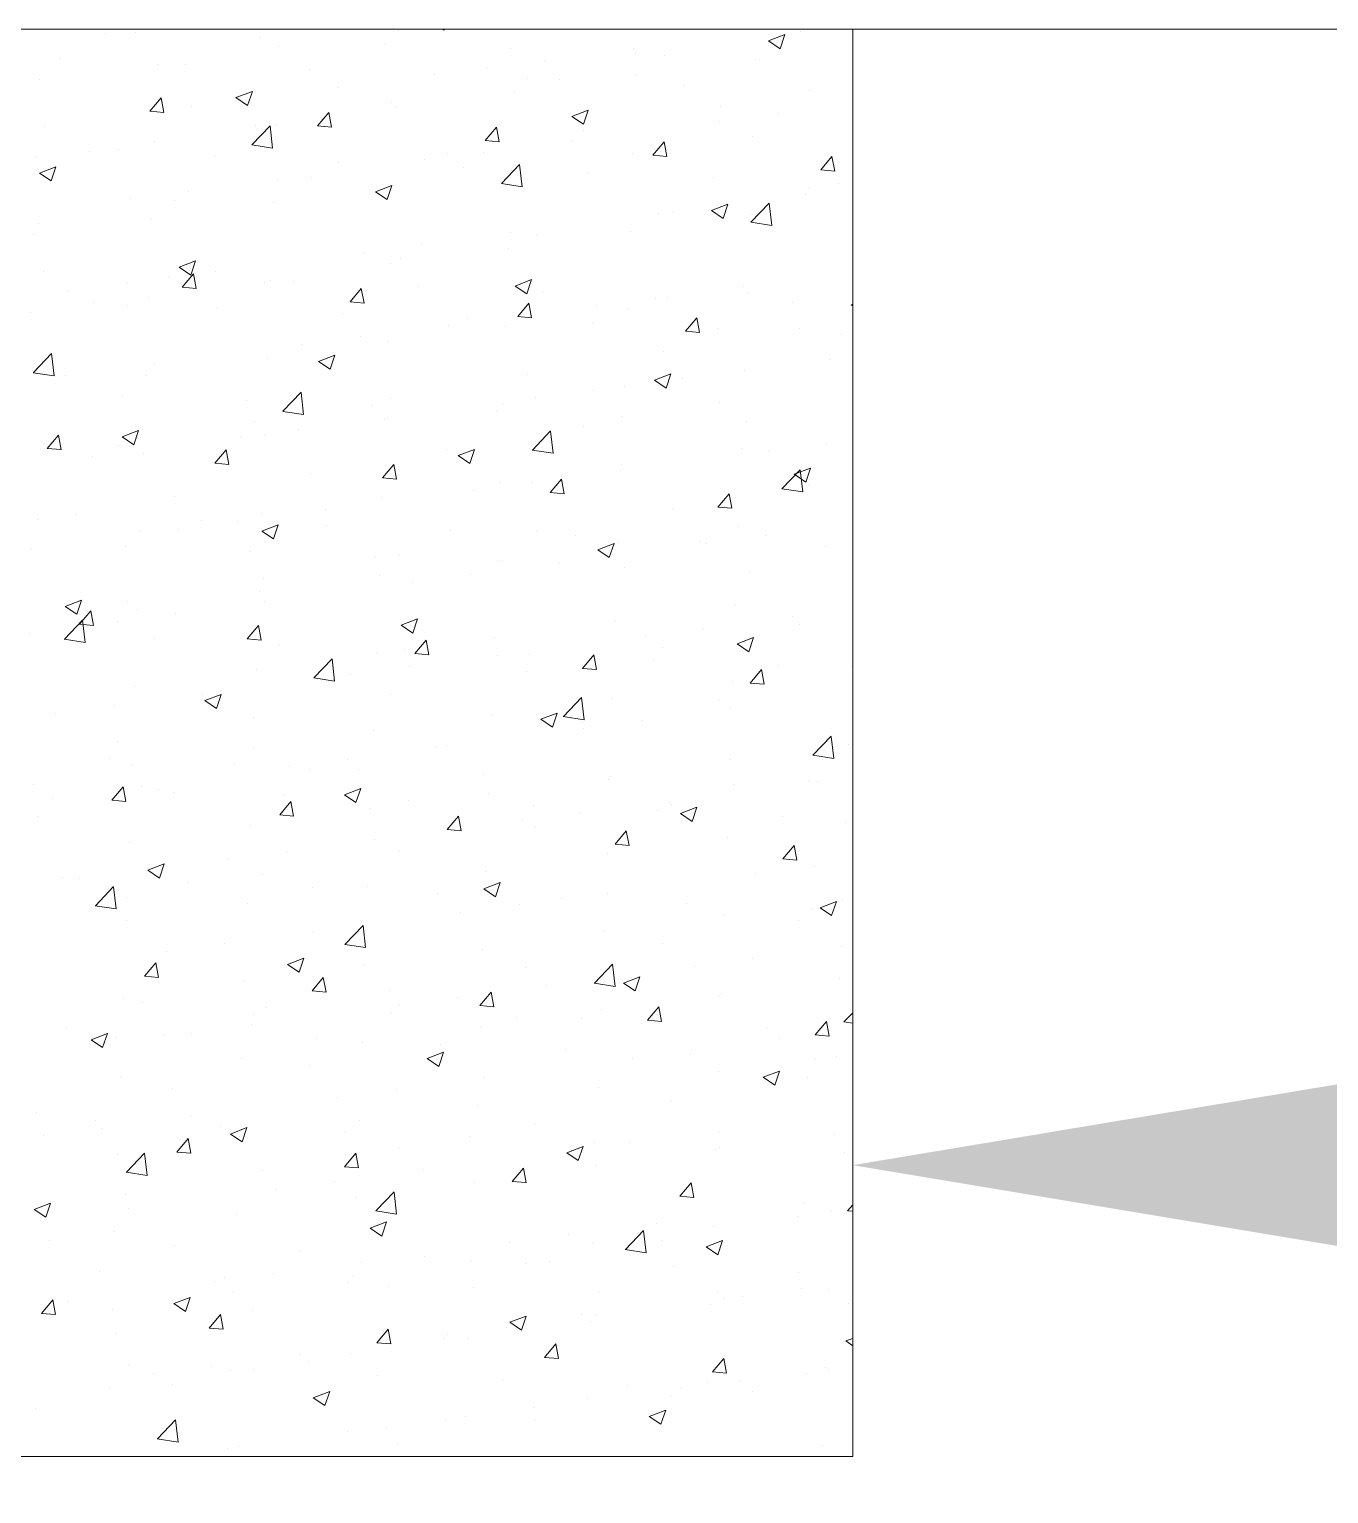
# Model space of a CAD drawing. Header units: millimetres. Extents: x 4664 to 8864, y -38 to 2932.
# Drawn here: x 6390.69 to 6402.3, y 1947 to 1960.08 of the extents above; entities that cross this region are included whole.
import ezdxf

# ---------------------------------------------------------------- set-up
doc = ezdxf.new("R2010")
doc.units = ezdxf.units.MM

msp = doc.modelspace()

# ---------------------------------------------------------------- linework, layer by layer
at = {"lineweight": 5}
for p, q in [((6186.647, 1960.085), (6467.346, 1960.085)), ((6398.048, 1960.085), (6398.048, 1947.333)), ((6398.048, 1947.333), (6382.917, 1947.333))]:
    msp.add_line(p, q, dxfattribs=at)
at = {"linetype": 'Continuous', "lineweight": 5}
for p, q in [((6391.371, 1960.045), (6391.371, 1960.045)), ((6391.641, 1960.054), (6391.641, 1960.054)), ((6392.756, 1960.007), (6392.756, 1960.007)), ((6393.993, 1960.077), (6393.993, 1960.077)), ((6394.385, 1960.085), (6394.396, 1960.078)), ((6394.396, 1960.078), (6394.398, 1960.085)), ((6397.295, 1959.981), (6397.441, 1960.037)), ((6397.399, 1959.91), (6397.441, 1960.037)), ((6397.583, 1960.061), (6397.583, 1960.061)), ((6392.92, 1959.93), (6392.92, 1959.93)), ((6393.872, 1959.96), (6393.872, 1959.96)), ((6394.987, 1959.913), (6394.987, 1959.913)), ((6396.089, 1959.914), (6396.089, 1959.914)), ((6396.103, 1959.866), (6396.103, 1959.866)), ((6397.295, 1959.981), (6397.399, 1959.91)), ((6390.966, 1959.821), (6390.966, 1959.821)), ((6391.835, 1959.774), (6391.835, 1959.774)), ((6392.081, 1959.774), (6392.081, 1959.774)), ((6393.197, 1959.727), (6393.197, 1959.727)), ((6394.775, 1959.741), (6394.775, 1959.741)), ((6395.298, 1959.81), (6395.298, 1959.81)), ((6396.364, 1959.852), (6396.364, 1959.852)), ((6397.181, 1959.819), (6397.181, 1959.819)), ((6397.218, 1959.819), (6397.218, 1959.819)), ((6390.78, 1959.64), (6390.78, 1959.64)), ((6394.312, 1959.679), (6394.312, 1959.679)), ((6395.146, 1959.642), (6395.146, 1959.642)), ((6395.428, 1959.632), (6395.428, 1959.632)), ((6396.109, 1959.672), (6396.109, 1959.672)), ((6391.767, 1959.353), (6391.868, 1959.473)), ((6391.892, 1959.342), (6391.868, 1959.473)), ((6392.536, 1959.474), (6392.683, 1959.53)), ((6392.536, 1959.474), (6392.64, 1959.404)), ((6392.64, 1959.404), (6392.683, 1959.53)), ((6393.455, 1959.567), (6393.455, 1959.567)), ((6395.023, 1959.516), (6395.023, 1959.516)), ((6396.543, 1959.585), (6396.543, 1959.585)), ((6397.659, 1959.538), (6397.659, 1959.538)), ((6391.767, 1959.353), (6391.892, 1959.342)), ((6392.14, 1959.394), (6392.14, 1959.394)), ((6392.664, 1959.463), (6392.664, 1959.463)), ((6393.266, 1959.222), (6393.366, 1959.342)), ((6393.391, 1959.211), (6393.366, 1959.342)), ((6393.927, 1959.433), (6393.927, 1959.433)), ((6393.968, 1959.382), (6393.968, 1959.382)), ((6395.539, 1959.307), (6395.685, 1959.363)), ((6395.643, 1959.236), (6395.685, 1959.363)), ((6396.865, 1959.393), (6396.865, 1959.393)), ((6390.821, 1959.22), (6390.821, 1959.22)), ((6392.679, 1959.053), (6392.841, 1959.223)), ((6392.709, 1959.224), (6392.709, 1959.224)), ((6392.864, 1959.024), (6392.841, 1959.222)), ((6392.895, 1959.235), (6392.895, 1959.235)), ((6393.266, 1959.222), (6393.391, 1959.211)), ((6394.764, 1959.09), (6394.865, 1959.211)), ((6394.889, 1959.079), (6394.865, 1959.21)), ((6395.539, 1959.307), (6395.643, 1959.236)), ((6396.859, 1959.264), (6396.859, 1959.264)), ((6397.382, 1959.332), (6397.382, 1959.332)), ((6391.81, 1959.078), (6391.81, 1959.078)), ((6394.764, 1959.09), (6394.889, 1959.08)), ((6395.539, 1959.09), (6395.539, 1959.09)), ((6395.646, 1959.184), (6395.646, 1959.184)), ((6396.263, 1958.959), (6396.364, 1959.079)), ((6396.388, 1958.948), (6396.364, 1959.079)), ((6397.156, 1959.124), (6397.156, 1959.124)), ((6390.754, 1958.944), (6390.754, 1958.944)), ((6391.225, 1958.992), (6391.225, 1958.992)), ((6391.49, 1959.015), (6391.49, 1959.015)), ((6392.341, 1958.945), (6392.341, 1958.945)), ((6392.678, 1959.053), (6392.864, 1959.024)), ((6394.428, 1958.974), (6394.428, 1958.974)), ((6394.748, 1958.986), (6394.748, 1958.986)), ((6396.083, 1958.977), (6396.083, 1958.977)), ((6396.263, 1958.959), (6396.388, 1958.948)), ((6397.762, 1958.828), (6397.863, 1958.948)), ((6397.887, 1958.817), (6397.863, 1958.948)), ((6390.781, 1958.8), (6390.927, 1958.856)), ((6390.885, 1958.73), (6390.927, 1958.856)), ((6393.456, 1958.898), (6393.456, 1958.898)), ((6394.225, 1958.917), (6394.225, 1958.917)), ((6394.571, 1958.851), (6394.571, 1958.851)), ((6394.908, 1958.707), (6395.071, 1958.877)), ((6394.998, 1958.82), (6394.998, 1958.82)), ((6395.094, 1958.678), (6395.071, 1958.876)), ((6397.762, 1958.828), (6397.887, 1958.817)), ((6390.781, 1958.8), (6390.885, 1958.73)), ((6392.905, 1958.743), (6392.905, 1958.743)), ((6393.209, 1958.765), (6393.209, 1958.765)), ((6393.783, 1958.633), (6393.93, 1958.689)), ((6393.887, 1958.563), (6393.93, 1958.689)), ((6393.942, 1958.686), (6393.942, 1958.686)), ((6394.908, 1958.707), (6395.094, 1958.678)), ((6395.687, 1958.804), (6395.687, 1958.804)), ((6396.802, 1958.757), (6396.802, 1958.757)), ((6397.918, 1958.709), (6397.918, 1958.709)), ((6391.591, 1958.57), (6391.591, 1958.57)), ((6391.991, 1958.556), (6391.991, 1958.556)), ((6392.114, 1958.639), (6392.114, 1958.639)), ((6393.783, 1958.633), (6393.887, 1958.563)), ((6397.624, 1958.613), (6397.624, 1958.613)), ((6397.663, 1958.662), (6397.663, 1958.662)), ((6392.87, 1958.539), (6392.87, 1958.539)), ((6396.309, 1958.439), (6396.309, 1958.439)), ((6396.444, 1958.452), (6396.444, 1958.452)), ((6396.786, 1958.465), (6396.933, 1958.521)), ((6396.786, 1958.465), (6396.89, 1958.395)), ((6396.832, 1958.508), (6396.832, 1958.508)), ((6396.89, 1958.395), (6396.933, 1958.521)), ((6397.131, 1958.428), (6397.131, 1958.428)), ((6397.138, 1958.361), (6397.301, 1958.531)), ((6397.324, 1958.332), (6397.301, 1958.531)), ((6390.772, 1958.347), (6390.772, 1958.347)), ((6391.784, 1958.382), (6391.784, 1958.382)), ((6397.138, 1958.361), (6397.324, 1958.332)), ((6390.729, 1958.249), (6390.729, 1958.249)), ((6394.198, 1958.162), (6394.198, 1958.162)), ((6394.99, 1958.266), (6394.99, 1958.266)), ((6395.226, 1958.243), (6395.226, 1958.243)), ((6396.058, 1958.281), (6396.058, 1958.281)), ((6393.675, 1958.093), (6393.675, 1958.093)), ((6394.007, 1958.034), (6394.007, 1958.034)), ((6394.972, 1958.124), (6394.972, 1958.124)), ((6390.818, 1957.925), (6390.818, 1957.925)), ((6392.028, 1957.959), (6392.174, 1958.015)), ((6392.028, 1957.959), (6392.132, 1957.889)), ((6392.057, 1957.781), (6392.158, 1957.901)), ((6392.132, 1957.889), (6392.174, 1958.015)), ((6392.182, 1957.77), (6392.158, 1957.901)), ((6392.356, 1957.919), (6392.356, 1957.919)), ((6393.917, 1957.991), (6393.917, 1957.991)), ((6391.564, 1957.815), (6391.564, 1957.815)), ((6391.934, 1957.877), (6391.934, 1957.877)), ((6392.057, 1957.781), (6392.182, 1957.77)), ((6392.789, 1957.825), (6392.789, 1957.825)), ((6392.844, 1957.844), (6392.844, 1957.844)), ((6393.049, 1957.83), (6393.049, 1957.83)), ((6393.556, 1957.65), (6393.656, 1957.77)), ((6393.681, 1957.639), (6393.656, 1957.77)), ((6394.165, 1957.783), (6394.165, 1957.783)), ((6395.031, 1957.791), (6395.177, 1957.848)), ((6395.031, 1957.791), (6395.135, 1957.721)), ((6395.135, 1957.721), (6395.177, 1957.848)), ((6397.074, 1957.788), (6397.074, 1957.788)), ((6391.041, 1957.746), (6391.041, 1957.746)), ((6391.259, 1957.644), (6391.259, 1957.644)), ((6391.759, 1957.687), (6391.759, 1957.687)), ((6393.556, 1957.65), (6393.681, 1957.639)), ((6395.054, 1957.519), (6395.155, 1957.639)), ((6395.179, 1957.508), (6395.155, 1957.639)), ((6395.28, 1957.736), (6395.28, 1957.736)), ((6396.283, 1957.684), (6396.283, 1957.684)), ((6396.395, 1957.689), (6396.395, 1957.689)), ((6397.105, 1957.733), (6397.105, 1957.733)), ((6397.511, 1957.642), (6397.511, 1957.642)), ((6390.704, 1957.553), (6390.704, 1957.553)), ((6391.57, 1957.616), (6391.57, 1957.616)), ((6392.374, 1957.597), (6392.374, 1957.597)), ((6393.49, 1957.55), (6393.49, 1957.55)), ((6394.605, 1957.502), (6394.605, 1957.502)), ((6395.054, 1957.519), (6395.179, 1957.508)), ((6395.76, 1957.615), (6395.76, 1957.615)), ((6396.032, 1957.586), (6396.032, 1957.586)), ((6396.553, 1957.388), (6396.654, 1957.508)), ((6396.678, 1957.377), (6396.654, 1957.508)), ((6398.034, 1957.624), (6398.048, 1957.63)), ((6398.034, 1957.624), (6398.048, 1957.614)), ((6394.44, 1957.442), (6394.44, 1957.442)), ((6394.947, 1957.429), (6394.947, 1957.429)), ((6395.721, 1957.455), (6395.721, 1957.455)), ((6396.553, 1957.388), (6396.678, 1957.377)), ((6396.836, 1957.408), (6396.836, 1957.408)), ((6397.577, 1957.415), (6397.577, 1957.415)), ((6393.125, 1957.269), (6393.125, 1957.269)), ((6393.649, 1957.337), (6393.649, 1957.337)), ((6393.892, 1957.295), (6393.892, 1957.295)), ((6397.951, 1957.361), (6397.951, 1957.361)), ((6390.726, 1957.018), (6390.888, 1957.187)), ((6390.911, 1956.988), (6390.888, 1957.187)), ((6392.819, 1957.148), (6392.819, 1957.148)), ((6393.275, 1957.117), (6393.421, 1957.174)), ((6393.275, 1957.117), (6393.379, 1957.047)), ((6393.379, 1957.047), (6393.421, 1957.174)), ((6396.358, 1957.206), (6396.358, 1957.206)), ((6397.844, 1957.138), (6397.844, 1957.138)), ((6390.725, 1957.017), (6390.911, 1956.988)), ((6391.015, 1956.991), (6391.015, 1956.991)), ((6391.734, 1956.991), (6391.734, 1956.991)), ((6391.806, 1957.095), (6391.806, 1957.095)), ((6395.14, 1956.997), (6395.14, 1956.997)), ((6396.278, 1956.95), (6396.424, 1957.006)), ((6396.382, 1956.88), (6396.424, 1957.006)), ((6397.08, 1957.037), (6397.08, 1957.037)), ((6395.733, 1956.86), (6395.733, 1956.86)), ((6396.007, 1956.89), (6396.007, 1956.89)), ((6396.278, 1956.95), (6396.382, 1956.88)), ((6396.524, 1956.964), (6396.524, 1956.964)), ((6391.518, 1956.815), (6391.518, 1956.815)), ((6392.633, 1956.768), (6392.633, 1956.768)), ((6392.956, 1956.672), (6393.118, 1956.842)), ((6393.141, 1956.643), (6393.118, 1956.841)), ((6393.749, 1956.721), (6393.749, 1956.721)), ((6393.921, 1956.787), (6393.921, 1956.787)), ((6394.922, 1956.733), (6394.922, 1956.733)), ((6395.21, 1956.791), (6395.21, 1956.791)), ((6396.859, 1956.747), (6396.859, 1956.747)), ((6392.955, 1956.671), (6393.141, 1956.643)), ((6393.866, 1956.6), (6393.866, 1956.6)), ((6393.89, 1956.618), (6393.89, 1956.618)), ((6394.864, 1956.674), (6394.864, 1956.674)), ((6395.98, 1956.627), (6395.98, 1956.627)), ((6390.848, 1956.34), (6390.949, 1956.46)), ((6390.973, 1956.329), (6390.949, 1956.46)), ((6391.519, 1956.444), (6391.666, 1956.5)), ((6391.623, 1956.373), (6391.666, 1956.5)), ((6392.702, 1956.578), (6392.702, 1956.578)), ((6393.099, 1956.513), (6393.099, 1956.513)), ((6395.186, 1956.326), (6395.348, 1956.496)), ((6395.371, 1956.297), (6395.348, 1956.495)), ((6395.64, 1956.538), (6395.64, 1956.538)), ((6397.095, 1956.58), (6397.095, 1956.58)), ((6390.848, 1956.34), (6390.973, 1956.33)), ((6391.484, 1956.369), (6391.484, 1956.369)), ((6391.519, 1956.444), (6391.623, 1956.373)), ((6392.347, 1956.209), (6392.448, 1956.329)), ((6392.472, 1956.198), (6392.448, 1956.329)), ((6392.576, 1956.444), (6392.576, 1956.444)), ((6392.793, 1956.452), (6392.793, 1956.452)), ((6394.422, 1956.329), (6394.422, 1956.329)), ((6394.522, 1956.276), (6394.669, 1956.332)), ((6394.626, 1956.206), (6394.669, 1956.332)), ((6395.185, 1956.326), (6395.371, 1956.297)), ((6397.054, 1956.342), (6397.054, 1956.342)), ((6397.817, 1956.383), (6397.817, 1956.383)), ((6391.256, 1956.271), (6391.256, 1956.271)), ((6391.708, 1956.296), (6391.708, 1956.296)), ((6392.347, 1956.209), (6392.472, 1956.198)), ((6393.846, 1956.078), (6393.946, 1956.198)), ((6393.97, 1956.067), (6393.946, 1956.198)), ((6394.522, 1956.276), (6394.626, 1956.206)), ((6395.981, 1956.194), (6395.981, 1956.194)), ((6397.294, 1956.314), (6397.294, 1956.314)), ((6393.203, 1956.119), (6393.203, 1956.119)), ((6393.846, 1956.078), (6393.97, 1956.067)), ((6395.344, 1955.947), (6395.445, 1956.067)), ((6395.469, 1955.936), (6395.445, 1956.067)), ((6395.975, 1956.14), (6395.975, 1956.14)), ((6397.415, 1955.98), (6397.578, 1956.15)), ((6397.525, 1956.109), (6397.671, 1956.165)), ((6397.525, 1956.109), (6397.629, 1956.039)), ((6397.601, 1955.951), (6397.578, 1956.149)), ((6397.629, 1956.039), (6397.671, 1956.165)), ((6394.66, 1955.967), (6394.66, 1955.967)), ((6394.896, 1956.038), (6394.896, 1956.038)), ((6395.183, 1956.036), (6395.183, 1956.036)), ((6395.344, 1955.947), (6395.469, 1955.936)), ((6396.843, 1955.816), (6396.944, 1955.936)), ((6396.968, 1955.805), (6396.944, 1955.936)), ((6397.415, 1955.98), (6397.601, 1955.951)), ((6397.657, 1956.016), (6397.657, 1956.016)), ((6391.985, 1955.91), (6391.985, 1955.91)), ((6393.841, 1955.904), (6393.841, 1955.904)), ((6396.438, 1955.807), (6396.438, 1955.807)), ((6396.843, 1955.816), (6396.968, 1955.805)), ((6390.766, 1955.701), (6390.766, 1955.701)), ((6391.111, 1955.748), (6391.111, 1955.748)), ((6392.227, 1955.7), (6392.227, 1955.7)), ((6392.549, 1955.689), (6392.549, 1955.689)), ((6392.768, 1955.757), (6392.768, 1955.757)), ((6393.341, 1955.793), (6393.341, 1955.793)), ((6391.683, 1955.6), (6391.683, 1955.6)), ((6392.026, 1955.62), (6392.026, 1955.62)), ((6392.767, 1955.602), (6392.913, 1955.658)), ((6392.767, 1955.602), (6392.871, 1955.532)), ((6392.871, 1955.532), (6392.913, 1955.658)), ((6393.342, 1955.653), (6393.342, 1955.653)), ((6394.457, 1955.606), (6394.457, 1955.606)), ((6395.22, 1955.597), (6395.22, 1955.597)), ((6395.573, 1955.559), (6395.573, 1955.559)), ((6397.029, 1955.646), (6397.029, 1955.646)), ((6397.268, 1955.559), (6397.268, 1955.559)), ((6390.707, 1955.447), (6390.707, 1955.447)), ((6391.552, 1955.467), (6391.552, 1955.467)), ((6392.667, 1955.42), (6392.667, 1955.42)), ((6395.77, 1955.435), (6395.916, 1955.491)), ((6395.77, 1955.435), (6395.873, 1955.365)), ((6395.873, 1955.365), (6395.916, 1955.491)), ((6395.956, 1955.499), (6395.956, 1955.499)), ((6396.688, 1955.512), (6396.688, 1955.512)), ((6396.745, 1955.49), (6396.745, 1955.49)), ((6397.804, 1955.465), (6397.804, 1955.465)), ((6393.783, 1955.373), (6393.783, 1955.373)), ((6394.001, 1955.388), (6394.001, 1955.388)), ((6394.871, 1955.342), (6394.871, 1955.342)), ((6394.898, 1955.326), (6394.898, 1955.326)), ((6395.425, 1955.316), (6395.425, 1955.316)), ((6396.013, 1955.278), (6396.013, 1955.278)), ((6392.783, 1955.179), (6392.783, 1955.179)), ((6393.815, 1955.208), (6393.815, 1955.208)), ((6394.634, 1955.212), (6394.634, 1955.212)), ((6397.129, 1955.231), (6397.129, 1955.231)), ((6392.743, 1955.061), (6392.743, 1955.061)), ((6394.11, 1955.143), (6394.11, 1955.143)), ((6391.011, 1954.928), (6391.157, 1954.985)), ((6391.011, 1954.928), (6391.115, 1954.858)), ((6391.115, 1954.858), (6391.157, 1954.985)), ((6391.138, 1954.769), (6391.239, 1954.889)), ((6391.263, 1954.758), (6391.239, 1954.889)), ((6391.564, 1954.97), (6391.564, 1954.97)), ((6391.657, 1954.905), (6391.657, 1954.905)), ((6392.791, 1954.969), (6392.791, 1954.969)), ((6397.003, 1954.95), (6397.003, 1954.95)), ((6391.003, 1954.637), (6391.165, 1954.806)), ((6391.138, 1954.769), (6391.263, 1954.758)), ((6391.188, 1954.607), (6391.165, 1954.806)), ((6391.476, 1954.796), (6391.476, 1954.796)), ((6392, 1954.865), (6392, 1954.865)), ((6392.637, 1954.638), (6392.738, 1954.758)), ((6392.762, 1954.627), (6392.738, 1954.758)), ((6394.014, 1954.761), (6394.16, 1954.817)), ((6394.014, 1954.761), (6394.118, 1954.691)), ((6394.118, 1954.691), (6394.16, 1954.817)), ((6395.931, 1954.803), (6395.931, 1954.803)), ((6397.509, 1954.839), (6397.509, 1954.839)), ((6397.57, 1954.769), (6397.57, 1954.769)), ((6390.695, 1954.685), (6390.695, 1954.685)), ((6391.002, 1954.636), (6391.188, 1954.607)), ((6391.811, 1954.638), (6391.811, 1954.638)), ((6392.637, 1954.638), (6392.762, 1954.627)), ((6394.136, 1954.507), (6394.236, 1954.627)), ((6394.26, 1954.496), (6394.236, 1954.627)), ((6394.845, 1954.647), (6394.845, 1954.647)), ((6396.195, 1954.666), (6396.195, 1954.666)), ((6396.718, 1954.735), (6396.718, 1954.735)), ((6397.017, 1954.594), (6397.163, 1954.65)), ((6397.121, 1954.524), (6397.163, 1954.65)), ((6392.926, 1954.591), (6392.926, 1954.591)), ((6393.79, 1954.513), (6393.79, 1954.513)), ((6394.042, 1954.544), (6394.042, 1954.544)), ((6394.136, 1954.507), (6394.26, 1954.496)), ((6395.157, 1954.497), (6395.157, 1954.497)), ((6395.634, 1954.375), (6395.735, 1954.495)), ((6395.759, 1954.364), (6395.735, 1954.495)), ((6396.352, 1954.56), (6396.352, 1954.56)), ((6397.017, 1954.594), (6397.121, 1954.524)), ((6392.717, 1954.366), (6392.717, 1954.366)), ((6393.233, 1954.291), (6393.395, 1954.46)), ((6393.418, 1954.261), (6393.395, 1954.46)), ((6394.084, 1954.388), (6394.084, 1954.388)), ((6394.875, 1954.492), (6394.875, 1954.492)), ((6395.634, 1954.375), (6395.759, 1954.364)), ((6396.272, 1954.45), (6396.272, 1954.45)), ((6397.133, 1954.244), (6397.234, 1954.364)), ((6397.258, 1954.233), (6397.234, 1954.364)), ((6397.388, 1954.403), (6397.388, 1954.403)), ((6398.033, 1954.389), (6398.033, 1954.389)), ((6393.232, 1954.29), (6393.418, 1954.261)), ((6393.561, 1954.319), (6393.561, 1954.319)), ((6395.133, 1954.351), (6395.133, 1954.351)), ((6396.978, 1954.255), (6396.978, 1954.255)), ((6397.133, 1954.244), (6397.258, 1954.233)), ((6391.632, 1954.209), (6391.632, 1954.209)), ((6392.241, 1954.145), (6392.241, 1954.145)), ((6392.258, 1954.087), (6392.405, 1954.143)), ((6392.362, 1954.017), (6392.405, 1954.143)), ((6393.915, 1954.141), (6393.915, 1954.141)), ((6395.463, 1953.945), (6395.625, 1954.114)), ((6395.648, 1953.916), (6395.625, 1954.114)), ((6395.905, 1954.108), (6395.905, 1954.108)), ((6396.853, 1954.101), (6396.853, 1954.101)), ((6390.927, 1953.972), (6390.927, 1953.972)), ((6391.45, 1954.041), (6391.45, 1954.041)), ((6392.258, 1954.087), (6392.362, 1954.017)), ((6395.261, 1953.92), (6395.407, 1953.976)), ((6395.365, 1953.85), (6395.407, 1953.976)), ((6396.96, 1954.015), (6396.96, 1954.015)), ((6392.696, 1953.932), (6392.696, 1953.932)), ((6394.82, 1953.951), (6394.82, 1953.951)), ((6395.261, 1953.92), (6395.365, 1953.85)), ((6395.462, 1953.944), (6395.648, 1953.916)), ((6395.634, 1953.892), (6395.634, 1953.892)), ((6395.645, 1953.842), (6395.645, 1953.842)), ((6396.168, 1953.91), (6396.168, 1953.91)), ((6391.478, 1953.723), (6391.478, 1953.723)), ((6393.765, 1953.817), (6393.765, 1953.817)), ((6397.693, 1953.599), (6397.855, 1953.769)), ((6397.878, 1953.57), (6397.855, 1953.768)), ((6392.692, 1953.67), (6392.692, 1953.67)), ((6394.326, 1953.668), (6394.326, 1953.668)), ((6394.415, 1953.683), (6394.415, 1953.683)), ((6397.692, 1953.599), (6397.878, 1953.57)), ((6398.008, 1953.693), (6398.008, 1953.693)), ((6391.404, 1953.571), (6391.404, 1953.571)), ((6391.607, 1953.513), (6391.607, 1953.513)), ((6392.519, 1953.524), (6392.519, 1953.524)), ((6393.011, 1953.495), (6393.011, 1953.495)), ((6393.197, 1953.474), (6393.197, 1953.474)), ((6393.534, 1953.564), (6393.534, 1953.564)), ((6393.635, 1953.476), (6393.635, 1953.476)), ((6396.953, 1953.559), (6396.953, 1953.559)), ((6390.729, 1953.337), (6390.729, 1953.337)), ((6391.428, 1953.197), (6391.529, 1953.317)), ((6391.553, 1953.186), (6391.529, 1953.317)), ((6391.692, 1953.321), (6391.692, 1953.321)), ((6394.75, 1953.429), (6394.75, 1953.429)), ((6395.866, 1953.382), (6395.866, 1953.382)), ((6395.88, 1953.412), (6395.88, 1953.412)), ((6396.981, 1953.335), (6396.981, 1953.335)), ((6397.651, 1953.37), (6397.651, 1953.37)), ((6397.73, 1953.364), (6397.73, 1953.364)), ((6390.9, 1953.217), (6390.9, 1953.217)), ((6391.428, 1953.197), (6391.553, 1953.186)), ((6391.844, 1953.29), (6391.844, 1953.29)), ((6391.978, 1953.264), (6391.978, 1953.264)), ((6392.927, 1953.066), (6393.027, 1953.186)), ((6392.96, 1953.243), (6392.96, 1953.243)), ((6393.052, 1953.055), (6393.027, 1953.186)), ((6393.505, 1953.246), (6393.652, 1953.302)), ((6393.505, 1953.246), (6393.609, 1953.176)), ((6393.609, 1953.176), (6393.652, 1953.302)), ((6394.075, 1953.196), (6394.075, 1953.196)), ((6394.795, 1953.255), (6394.795, 1953.255)), ((6396.41, 1953.19), (6396.41, 1953.19)), ((6390.76, 1953.055), (6390.76, 1953.055)), ((6392.927, 1953.066), (6393.052, 1953.055)), ((6393.739, 1953.122), (6393.739, 1953.122)), ((6394.425, 1952.935), (6394.526, 1953.055)), ((6394.55, 1952.924), (6394.526, 1953.055)), ((6395.191, 1953.149), (6395.191, 1953.149)), ((6395.619, 1953.086), (6395.619, 1953.086)), ((6396.306, 1953.101), (6396.306, 1953.101)), ((6396.432, 1953.161), (6396.432, 1953.161)), ((6396.508, 1953.079), (6396.655, 1953.135)), ((6396.508, 1953.079), (6396.612, 1953.008)), ((6396.612, 1953.008), (6396.655, 1953.135)), ((6397.422, 1953.054), (6397.422, 1953.054)), ((6392.666, 1952.975), (6392.666, 1952.975)), ((6394.425, 1952.935), (6394.55, 1952.924)), ((6395.096, 1953.017), (6395.096, 1953.017)), ((6395.213, 1952.951), (6395.213, 1952.951)), ((6395.924, 1952.804), (6396.025, 1952.924)), ((6396.049, 1952.793), (6396.025, 1952.924)), ((6397.983, 1952.997), (6397.983, 1952.997)), ((6391.581, 1952.818), (6391.581, 1952.818)), ((6393.776, 1952.844), (6393.776, 1952.844)), ((6395.924, 1952.804), (6396.049, 1952.793)), ((6396.927, 1952.864), (6396.927, 1952.864)), ((6397.423, 1952.673), (6397.524, 1952.793)), ((6397.548, 1952.662), (6397.524, 1952.793)), ((6392.461, 1952.671), (6392.461, 1952.671)), ((6392.985, 1952.74), (6392.985, 1952.74)), ((6393.995, 1952.742), (6393.995, 1952.742)), ((6395.854, 1952.717), (6395.854, 1952.717)), ((6397.423, 1952.673), (6397.548, 1952.662)), ((6391.75, 1952.572), (6391.896, 1952.628)), ((6391.75, 1952.572), (6391.854, 1952.502)), ((6391.854, 1952.502), (6391.896, 1952.628)), ((6392.776, 1952.533), (6392.776, 1952.533)), ((6394.769, 1952.56), (6394.769, 1952.56)), ((6397.18, 1952.54), (6397.18, 1952.54)), ((6397.703, 1952.609), (6397.703, 1952.609)), ((6390.988, 1952.509), (6390.988, 1952.509)), ((6391.142, 1952.497), (6391.142, 1952.497)), ((6391.28, 1952.255), (6391.442, 1952.425)), ((6391.465, 1952.226), (6391.442, 1952.424)), ((6392.104, 1952.461), (6392.104, 1952.461)), ((6393.219, 1952.414), (6393.219, 1952.414)), ((6393.714, 1952.426), (6393.714, 1952.426)), ((6394.753, 1952.405), (6394.899, 1952.461)), ((6394.753, 1952.405), (6394.857, 1952.334)), ((6394.857, 1952.334), (6394.899, 1952.461)), ((6391.558, 1952.324), (6391.558, 1952.324)), ((6392.641, 1952.279), (6392.641, 1952.279)), ((6394.334, 1952.367), (6394.334, 1952.367)), ((6395.45, 1952.32), (6395.45, 1952.32)), ((6395.86, 1952.366), (6395.86, 1952.366)), ((6396.565, 1952.273), (6396.565, 1952.273)), ((6397.756, 1952.237), (6397.902, 1952.293)), ((6397.859, 1952.167), (6397.902, 1952.293)), ((6397.957, 1952.302), (6397.957, 1952.302)), ((6391.279, 1952.255), (6391.465, 1952.226)), ((6394.546, 1952.193), (6394.546, 1952.193)), ((6395.069, 1952.262), (6395.069, 1952.262)), ((6396.902, 1952.168), (6396.902, 1952.168)), ((6397.681, 1952.226), (6397.681, 1952.226)), ((6397.756, 1952.237), (6397.859, 1952.167)), ((6391.556, 1952.122), (6391.556, 1952.122)), ((6393.226, 1952.02), (6393.226, 1952.02)), ((6393.51, 1951.909), (6393.672, 1952.079)), ((6393.695, 1951.88), (6393.672, 1952.079)), ((6395.829, 1952.021), (6395.829, 1952.021)), ((6397.564, 1952.123), (6397.564, 1952.123)), ((6392.435, 1951.915), (6392.435, 1951.915)), ((6393.509, 1951.909), (6393.695, 1951.88)), ((6396.346, 1951.914), (6396.346, 1951.914)), ((6397.945, 1951.889), (6397.945, 1951.889)), ((6391.912, 1951.847), (6391.912, 1951.847)), ((6392.997, 1951.731), (6393.143, 1951.787)), ((6393.101, 1951.661), (6393.143, 1951.787)), ((6394.744, 1951.864), (6394.744, 1951.864)), ((6397.153, 1951.785), (6397.153, 1951.785)), ((6391.718, 1951.625), (6391.819, 1951.745)), ((6391.718, 1951.625), (6391.843, 1951.614)), ((6391.843, 1951.614), (6391.819, 1951.745)), ((6392.997, 1951.731), (6393.101, 1951.661)), ((6393.688, 1951.731), (6393.688, 1951.731)), ((6395.127, 1951.705), (6395.127, 1951.705)), ((6395.74, 1951.564), (6395.902, 1951.733)), ((6395.925, 1951.534), (6395.902, 1951.733)), ((6396, 1951.563), (6396.146, 1951.619)), ((6396.104, 1951.493), (6396.146, 1951.619)), ((6396.63, 1951.716), (6396.63, 1951.716)), ((6392.616, 1951.583), (6392.616, 1951.583)), ((6393.217, 1951.494), (6393.317, 1951.614)), ((6393.217, 1951.494), (6393.342, 1951.483)), ((6393.342, 1951.483), (6393.317, 1951.614)), ((6393.909, 1951.496), (6393.909, 1951.496)), ((6395.311, 1951.542), (6395.311, 1951.542)), ((6395.739, 1951.563), (6395.925, 1951.534)), ((6396, 1951.563), (6396.104, 1951.493)), ((6397.932, 1951.606), (6397.932, 1951.606)), ((6391.53, 1951.427), (6391.53, 1951.427)), ((6391.697, 1951.394), (6391.697, 1951.394)), ((6393.996, 1951.369), (6393.996, 1951.369)), ((6394.519, 1951.438), (6394.519, 1951.438)), ((6394.715, 1951.363), (6394.816, 1951.483)), ((6394.715, 1951.363), (6394.84, 1951.352)), ((6394.84, 1951.352), (6394.816, 1951.483)), ((6396.846, 1951.455), (6396.846, 1951.455)), ((6396.876, 1951.473), (6396.876, 1951.473)), ((6392.69, 1951.286), (6392.69, 1951.286)), ((6392.812, 1951.347), (6392.812, 1951.347)), ((6393.928, 1951.299), (6393.928, 1951.299)), ((6395.043, 1951.252), (6395.043, 1951.252)), ((6395.628, 1951.246), (6395.628, 1951.246)), ((6395.804, 1951.325), (6395.804, 1951.325)), ((6396.214, 1951.232), (6396.315, 1951.352)), ((6396.214, 1951.232), (6396.339, 1951.221)), ((6396.339, 1951.221), (6396.315, 1951.352)), ((6397.97, 1951.218), (6398.048, 1951.299)), ((6391.022, 1951.16), (6391.022, 1951.16)), ((6391.241, 1951.057), (6391.388, 1951.113)), ((6391.345, 1950.987), (6391.388, 1951.113)), ((6391.885, 1951.091), (6391.885, 1951.091)), ((6392.137, 1951.113), (6392.137, 1951.113)), ((6392.677, 1951.195), (6392.677, 1951.195)), ((6394.718, 1951.169), (6394.718, 1951.169)), ((6396.158, 1951.205), (6396.158, 1951.205)), ((6397.274, 1951.158), (6397.274, 1951.158)), ((6397.713, 1951.101), (6397.813, 1951.221)), ((6397.713, 1951.101), (6397.838, 1951.09)), ((6397.838, 1951.09), (6397.813, 1951.221)), ((6397.969, 1951.217), (6398.048, 1951.205)), ((6391.241, 1951.057), (6391.345, 1950.987)), ((6391.362, 1951.022), (6391.362, 1951.022)), ((6391.472, 1951.077), (6391.472, 1951.077)), ((6393.253, 1951.066), (6393.253, 1951.066)), ((6393.663, 1951.035), (6393.663, 1951.035)), ((6394.368, 1951.019), (6394.368, 1951.019)), ((6394.409, 1951.037), (6394.409, 1951.037)), ((6395.484, 1950.972), (6395.484, 1950.972)), ((6396.604, 1950.961), (6396.604, 1950.961)), ((6397.395, 1951.065), (6397.395, 1951.065)), ((6392.59, 1950.888), (6392.59, 1950.888)), ((6394.244, 1950.889), (6394.391, 1950.946)), ((6394.244, 1950.889), (6394.348, 1950.819)), ((6394.348, 1950.819), (6394.391, 1950.946)), ((6396.081, 1950.892), (6396.081, 1950.892)), ((6396.599, 1950.925), (6396.599, 1950.925)), ((6397.714, 1950.877), (6397.714, 1950.877)), ((6397.906, 1950.911), (6397.906, 1950.911)), ((6391.505, 1950.731), (6391.505, 1950.731)), ((6393.191, 1950.828), (6393.191, 1950.828)), ((6394.761, 1950.718), (6394.761, 1950.718)), ((6396.851, 1950.777), (6396.851, 1950.777)), ((6397.247, 1950.722), (6397.393, 1950.778)), ((6397.247, 1950.722), (6397.351, 1950.652)), ((6397.351, 1950.652), (6397.393, 1950.778)), ((6397.644, 1950.724), (6397.644, 1950.724)), ((6391.972, 1950.618), (6391.972, 1950.618)), ((6393.97, 1950.614), (6393.97, 1950.614)), ((6395.778, 1950.63), (6395.778, 1950.63)), ((6393.446, 1950.545), (6393.446, 1950.545)), ((6394.693, 1950.473), (6394.693, 1950.473)), ((6396.426, 1950.515), (6396.426, 1950.515)), ((6390.754, 1950.409), (6390.754, 1950.409)), ((6391.281, 1950.332), (6391.281, 1950.332)), ((6392.127, 1950.371), (6392.127, 1950.371)), ((6393.638, 1950.339), (6393.638, 1950.339)), ((6390.812, 1950.198), (6390.812, 1950.198)), ((6391.336, 1950.267), (6391.336, 1950.267)), ((6392.396, 1950.284), (6392.396, 1950.284)), ((6392.489, 1950.215), (6392.635, 1950.272)), ((6392.489, 1950.215), (6392.593, 1950.145)), ((6392.565, 1950.192), (6392.565, 1950.192)), ((6392.593, 1950.145), (6392.635, 1950.272)), ((6393.512, 1950.237), (6393.512, 1950.237)), ((6394.627, 1950.19), (6394.627, 1950.19)), ((6395.207, 1950.306), (6395.207, 1950.306)), ((6396.845, 1950.241), (6396.845, 1950.241)), ((6397.881, 1950.215), (6397.881, 1950.215)), ((6392.008, 1950.054), (6392.109, 1950.174)), ((6392.008, 1950.054), (6392.133, 1950.043)), ((6392.133, 1950.043), (6392.109, 1950.174)), ((6393.989, 1950.096), (6393.989, 1950.096)), ((6395.492, 1950.048), (6395.638, 1950.104)), ((6395.492, 1950.048), (6395.595, 1949.978)), ((6395.531, 1950.068), (6395.531, 1950.068)), ((6395.595, 1949.978), (6395.638, 1950.104)), ((6395.743, 1950.143), (6395.743, 1950.143)), ((6396.054, 1950.137), (6396.054, 1950.137)), ((6396.826, 1950.081), (6396.826, 1950.081)), ((6396.858, 1950.096), (6396.858, 1950.096)), ((6397.974, 1950.049), (6397.974, 1950.049)), ((6391.48, 1950.036), (6391.48, 1950.036)), ((6391.557, 1949.874), (6391.719, 1950.044)), ((6391.742, 1949.845), (6391.719, 1950.043)), ((6393.507, 1949.923), (6393.607, 1950.043)), ((6393.507, 1949.923), (6393.631, 1949.912)), ((6393.631, 1949.912), (6393.607, 1950.043)), ((6395.753, 1949.934), (6395.753, 1949.934)), ((6391.556, 1949.874), (6391.742, 1949.845)), ((6392.77, 1949.887), (6392.77, 1949.887)), ((6393.42, 1949.79), (6393.42, 1949.79)), ((6394.211, 1949.894), (6394.211, 1949.894)), ((6395.005, 1949.791), (6395.106, 1949.911)), ((6395.005, 1949.791), (6395.13, 1949.781)), ((6395.13, 1949.78), (6395.106, 1949.911)), ((6391.552, 1949.678), (6391.552, 1949.678)), ((6392.897, 1949.721), (6392.897, 1949.721)), ((6393.787, 1949.528), (6393.949, 1949.698)), ((6393.972, 1949.499), (6393.949, 1949.697)), ((6394.668, 1949.778), (6394.668, 1949.778)), ((6396.504, 1949.66), (6396.605, 1949.78)), ((6396.504, 1949.66), (6396.629, 1949.649)), ((6396.629, 1949.649), (6396.605, 1949.78)), ((6390.733, 1949.542), (6390.879, 1949.598)), ((6390.733, 1949.542), (6390.837, 1949.471)), ((6390.837, 1949.471), (6390.879, 1949.598)), ((6391.577, 1949.547), (6391.577, 1949.547)), ((6393.612, 1949.644), (6393.612, 1949.644)), ((6393.786, 1949.528), (6393.972, 1949.499)), ((6397.615, 1949.59), (6397.615, 1949.59)), ((6398.003, 1949.529), (6398.048, 1949.583)), ((6398.003, 1949.529), (6398.048, 1949.525)), ((6390.786, 1949.443), (6390.786, 1949.443)), ((6392.539, 1949.497), (6392.539, 1949.497)), ((6393.736, 1949.374), (6393.882, 1949.43)), ((6393.84, 1949.304), (6393.882, 1949.43)), ((6396.296, 1949.417), (6396.296, 1949.417)), ((6397.558, 1949.477), (6397.558, 1949.477)), ((6397.856, 1949.52), (6397.856, 1949.52)), ((6390.874, 1949.264), (6390.874, 1949.264)), ((6391.454, 1949.34), (6391.454, 1949.34)), ((6393.736, 1949.374), (6393.84, 1949.304)), ((6395.504, 1949.313), (6395.504, 1949.313)), ((6396.017, 1949.182), (6396.179, 1949.352)), ((6396.202, 1949.153), (6396.179, 1949.351)), ((6396.34, 1949.268), (6396.34, 1949.268)), ((6396.739, 1949.207), (6396.885, 1949.263)), ((6396.8, 1949.386), (6396.8, 1949.386)), ((6396.843, 1949.137), (6396.885, 1949.263)), ((6391.99, 1949.217), (6391.99, 1949.217)), ((6393.105, 1949.17), (6393.105, 1949.17)), ((6394.981, 1949.244), (6394.981, 1949.244)), ((6395.727, 1949.239), (6395.727, 1949.239)), ((6396.016, 1949.182), (6396.202, 1949.153)), ((6396.739, 1949.207), (6396.843, 1949.137)), ((6393.662, 1949.07), (6393.662, 1949.07)), ((6394.22, 1949.122), (6394.22, 1949.122)), ((6394.642, 1949.082), (6394.642, 1949.082)), ((6395.121, 1949.059), (6395.121, 1949.059)), ((6395.336, 1949.075), (6395.336, 1949.075)), ((6396.451, 1949.028), (6396.451, 1949.028)), ((6391.315, 1948.983), (6391.315, 1948.983)), ((6392.347, 1948.897), (6392.347, 1948.897)), ((6392.43, 1948.936), (6392.43, 1948.936)), ((6392.87, 1948.966), (6392.87, 1948.966)), ((6393.546, 1948.889), (6393.546, 1948.889)), ((6393.587, 1948.948), (6393.587, 1948.948)), ((6397.567, 1948.981), (6397.567, 1948.981)), ((6391.98, 1948.7), (6392.127, 1948.756)), ((6392.084, 1948.63), (6392.127, 1948.756)), ((6392.514, 1948.801), (6392.514, 1948.801)), ((6393.902, 1948.85), (6393.902, 1948.85)), ((6394.661, 1948.842), (6394.661, 1948.842)), ((6395.776, 1948.795), (6395.776, 1948.795)), ((6396.84, 1948.809), (6396.84, 1948.809)), ((6396.892, 1948.748), (6396.892, 1948.748)), ((6397.066, 1948.766), (6397.066, 1948.766)), ((6397.589, 1948.835), (6397.589, 1948.835)), ((6397.83, 1948.824), (6397.83, 1948.824)), ((6390.799, 1948.613), (6390.9, 1948.733)), ((6390.799, 1948.613), (6390.924, 1948.602)), ((6390.924, 1948.602), (6390.9, 1948.733)), ((6391.027, 1948.723), (6391.027, 1948.723)), ((6391.429, 1948.644), (6391.429, 1948.644)), ((6391.98, 1948.7), (6392.084, 1948.63)), ((6392.684, 1948.641), (6392.684, 1948.641)), ((6396.775, 1948.69), (6396.775, 1948.69)), ((6398.007, 1948.7), (6398.007, 1948.7)), ((6392.298, 1948.482), (6392.399, 1948.602)), ((6392.298, 1948.482), (6392.423, 1948.471)), ((6392.423, 1948.471), (6392.398, 1948.602)), ((6394.955, 1948.488), (6394.955, 1948.488)), ((6394.983, 1948.533), (6395.129, 1948.589)), ((6394.983, 1948.533), (6395.087, 1948.463)), ((6395.087, 1948.463), (6395.129, 1948.589)), ((6395.622, 1948.6), (6395.622, 1948.6)), ((6395.702, 1948.543), (6395.702, 1948.543)), ((6395.746, 1948.593), (6395.746, 1948.593)), ((6391.465, 1948.431), (6391.465, 1948.431)), ((6393.796, 1948.351), (6393.897, 1948.471)), ((6393.796, 1948.351), (6393.921, 1948.34)), ((6393.921, 1948.34), (6393.897, 1948.471)), ((6394.403, 1948.391), (6394.403, 1948.391)), ((6394.431, 1948.42), (6394.431, 1948.42)), ((6394.617, 1948.386), (6394.617, 1948.386)), ((6397.986, 1948.366), (6398.048, 1948.389)), ((6397.986, 1948.366), (6398.048, 1948.324)), ((6393.112, 1948.246), (6393.112, 1948.246)), ((6393.561, 1948.253), (6393.561, 1948.253)), ((6395.295, 1948.22), (6395.396, 1948.34)), ((6395.295, 1948.22), (6395.42, 1948.209)), ((6395.42, 1948.209), (6395.396, 1948.34)), ((6391.574, 1948.155), (6391.574, 1948.155)), ((6392.321, 1948.142), (6392.321, 1948.142)), ((6392.489, 1948.106), (6392.489, 1948.106)), ((6392.689, 1948.108), (6392.689, 1948.108)), ((6393.185, 1948.182), (6393.185, 1948.182)), ((6396.794, 1948.089), (6396.895, 1948.209)), ((6396.794, 1948.089), (6396.919, 1948.078)), ((6396.919, 1948.078), (6396.895, 1948.209)), ((6397.805, 1948.128), (6397.805, 1948.128)), ((6397.83, 1948.115), (6397.83, 1948.115)), ((6391.797, 1948.073), (6391.797, 1948.073)), ((6391.966, 1947.973), (6391.966, 1947.973)), ((6393.805, 1948.06), (6393.805, 1948.06)), ((6394.92, 1948.013), (6394.92, 1948.013)), ((6396.035, 1947.966), (6396.035, 1947.966)), ((6396.749, 1947.995), (6396.749, 1947.995)), ((6397.039, 1948.011), (6397.039, 1948.011)), ((6397.638, 1948.078), (6397.638, 1948.078)), ((6391.403, 1947.949), (6391.403, 1947.949)), ((6393.227, 1947.859), (6393.374, 1947.915)), ((6393.227, 1947.859), (6393.331, 1947.789)), ((6393.331, 1947.789), (6393.374, 1947.915)), ((6395.677, 1947.848), (6395.677, 1947.848)), ((6396.42, 1947.869), (6396.42, 1947.869)), ((6396.516, 1947.942), (6396.516, 1947.942)), ((6397.151, 1947.919), (6397.151, 1947.919)), ((6390.747, 1947.763), (6390.747, 1947.763)), ((6394.591, 1947.691), (6394.591, 1947.691)), ((6395.196, 1947.768), (6395.196, 1947.768)), ((6396.23, 1947.692), (6396.377, 1947.748)), ((6396.23, 1947.692), (6396.334, 1947.622)), ((6396.334, 1947.622), (6396.377, 1947.748)), ((6391.834, 1947.493), (6391.996, 1947.662)), ((6392.019, 1947.463), (6391.996, 1947.662)), ((6393.882, 1947.595), (6393.882, 1947.595)), ((6394.405, 1947.664), (6394.405, 1947.664)), ((6395.201, 1947.66), (6395.201, 1947.66)), ((6391.833, 1947.492), (6392.019, 1947.463)), ((6393.536, 1947.557), (6393.536, 1947.557)), ((6393.983, 1947.451), (6393.983, 1947.451)), ((6397.779, 1947.433), (6397.779, 1947.433)), ((6392.463, 1947.41), (6392.463, 1947.41)), ((6392.562, 1947.422), (6392.562, 1947.422))]:
    msp.add_line(p, q, dxfattribs=at)
at = {"lineweight": 5}
msp.add_solid([(6415.662, 1952.873), (6415.662, 1947.002), (6398.048, 1949.937)], dxfattribs=at)

doc.saveas('drawing.dxf')
